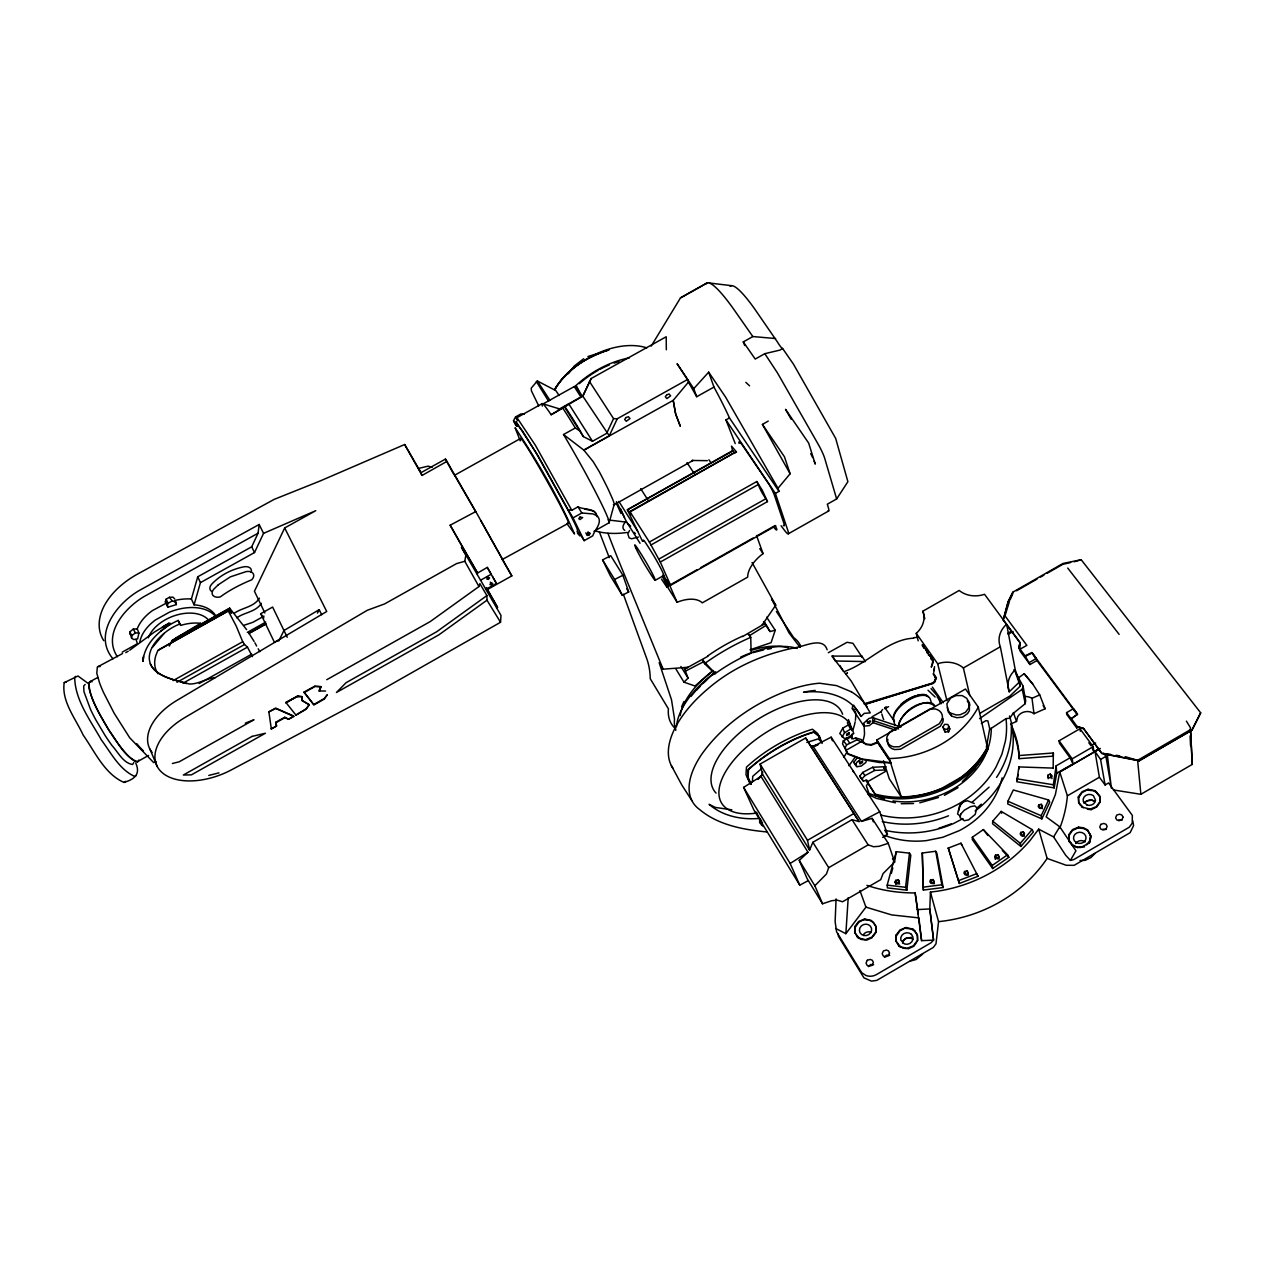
<?xml version="1.0" encoding="UTF-8"?>
<svg xmlns="http://www.w3.org/2000/svg" width="1264" height="1264" viewBox="0 0 1264 1264"><rect width="100%" height="100%" fill="white"/><g stroke="black" fill="none" stroke-linecap="round" stroke-linejoin="round"><path stroke-width="1.5" d="M912.798 929.087L917.301 934.459L917.601 940.795L917.49 935.644L914.883 931.047L912.798 929.087L906.019 927.539L899.936 929.972L896.034 935.123L896.018 941.253L900.442 946.704L908.295 948.774L913.888 946.199L916.669 942.154M865.793 939.579L871.86 937.13L875.762 931.995L875.826 925.896L871.465 920.54L864.766 919.007L858.714 921.424L854.827 926.544L854.701 932.674L859.078 938.014L866.835 940.068L872.397 937.509M1053.165 768.48L1053.339 752.981L1019.116 755.54A99.082 87.311 -14.8 0 0 1010.584 724.067L1016.525 721.444L1017.646 716.783A10.428 9.069 -9.2 0 1 1031.993 712.517L1033.999 713.718L1045.138 708.756L1039.719 694.884L1032.625 683.856L1024.203 673.696L1017.71 678.42M1053.339 752.981L1053.307 756.125L1019.163 758.669A98.355 86.726 -14.7 0 0 1012.401 730.56M1011.279 726.832C1012.006 744.749 1006.397 762.492 996.569 777.376M302.333 700.809L302.033 696.669L296.519 696.906L285.806 702.357L295.934 715.092L306.236 709.199L309.253 704.727L302.333 700.809L302.033 696.669L298.099 695.785L286.012 702.784L298.099 695.785M739.013 443.332L739.045 441.863L741.573 444.027L775.385 493.402L787.899 530.611A17.254 2.228 60.7 0 1 784.628 530.485L781.073 525.761M763.266 826.466L759.648 822.422L759.743 818.377C741.921 820.036 722.85 816.291 709.057 804.315L715.424 807.443L731.856 809.829M923.7 646.109L924.174 648.021L922.53 644.798L925.043 648.795M1053.165 768.101L1018.895 766.916L1016.809 781.768L1054.192 787.899L1056.72 773.157L1056.151 765.842L1070.039 757.8L1072.994 763.993L1056.72 773.157M972.348 837.21L972.285 839.565L992.682 868.558L1008.862 857.292L1007.55 854.796L983.329 829.595L972.348 837.21L992.24 865.461L992.682 868.558M1099.001 749.22L1095.019 751.559L1099.411 777.234L1105.084 784.976L1108.575 782.937L1132.339 815.391L1132.244 823.133L1129.258 827.225L1073.657 859.631L1070.403 860.405L1065.631 855.175L1053.607 836.91L1038.676 829.152L1030.049 840.513A138.629 122.276 -14.7 0 1 937.177 891.246L930.43 892.068L929.814 908.958L933.575 940.132L931.047 942.754L876.489 974.56A11.66 10.807 -20.8 0 1 865.998 975.492L861.685 972.664L836.563 931.758L835.125 921.519L836.089 898.894M863.897 726.152L863.533 723.371L868.953 718.458L872.492 717.557L874.704 718.947L873.377 722.392L869.284 725.615L863.897 726.152L852.331 708.725L852.41 707.097L853.579 705.186L861.068 716.435L864.244 713.37L870.264 712.88L851.13 680.948L831.838 656.095L861.858 656.142L865.445 661.578L835.251 660.993L832.549 655.684M860.026 763.756L860.105 762.224L862.506 761.133L862.443 762.666L860.026 763.756L858.904 761.007M1007.898 801.234L1007.771 804.015L1041.868 818.882L1049.736 802.245L1048.599 799.986L1013.317 789.968L1007.898 801.234L1041.157 815.722L1041.868 818.882M992.714 821.189L992.572 823.765L1020.885 846.469L1033.336 831.965L1032.103 829.595L1001.199 811.393L992.714 821.189L1020.317 843.309L1020.885 846.469M922.641 646.599L922.436 644.83L923.968 647.911M752.364 782.1L752.744 776.317L762.16 768.101M848.207 897.661L845.869 933.669L835.804 928.534M461.534 547.423L465.863 555.101L464.789 561.279L456.541 563.618L384.635 603.908L367.318 610.275L184.655 717.668A58.049 33.78 -22.5 0 0 160.18 770.692A58.049 33.78 -22.5 0 0 231.628 769.76L380.101 690.713L500.544 622.267L500.986 615.394L461.534 547.423L462.466 547.059L477.587 573.034L476.876 573.761M201.087 624.053L200.549 623.326A35.803 22.183 -21.8 0 0 180.784 625.38L178.208 620.434C162.392 627.371 143.922 642.965 143.069 661.293L143.464 656.174M981.37 723.419L985.888 720.67L987.927 720.922L989.696 728.759L986.378 747.245M951.681 716.151L947.589 709.183L946.894 703.7L950.733 697.997L956.026 695.563L962.204 695.595L966.628 698.234L969.409 702.816L969.393 710.589L967.481 713.686L962.741 717.051L956.959 717.747L951.681 716.151L948.284 711.948L947.526 707.208M933.796 672.258L934.538 666.618M930.43 892.068L938.552 921.646L935.992 943.829L933.322 947.415L876.742 980.406L871.481 981.117L863.944 977.862L838.427 936.292L838.143 933.638M1013.965 669.62L1023.066 686.162L1025.689 700.635L1025.246 703.669L1012.891 713.654L1009.873 718.189L1005.986 718.631L991.276 728.348C991.039 776.997 937.351 807.838 893.032 800.902M934.38 668.545L934.175 670.52M143.069 661.293L143.464 657.58M906.857 890.156L905.593 887.281L909.448 853.137L896.255 851.683L887.186 885.148L887.423 887.897L906.857 890.156L910.807 855.143L909.448 853.137M215.97 616.295A41.554 25.975 -21.6 0 0 194.071 604.824L191.401 599.01L197.737 576.795L251.694 546.806L258.077 533.203L259.167 524.481L141.189 589.435C118.216 601.664 91.956 633.959 112.97 658.813M969.409 702.816L968.745 707.824L965.522 712.28L960.198 714.729L956.279 714.982L950.607 713.07M1029.528 662.383L1036.448 658.402L1031.882 652.556L1025.072 655.842L1029.986 664.532L1036.938 660.535L1031.882 652.556L1077.513 714.223L1071.145 718.837L1066.563 712.643L1073.515 708.646L1077.513 714.223L1071.145 718.837M1054.192 787.899L1053.339 784.77L1056.151 765.842M929.561 655.242L930.557 656.458M960.261 816.133L957.559 813.953L960.482 804.52L963.121 801.961L967.434 800.728L974.291 803.541M1017.125 779.951L1018.041 774.5M1068.823 834.603L1069.06 840.544L1072.33 844.715L1076.454 846.833L1081.952 846.88L1089.536 842.772L1090.879 836.136L1087.751 829.958L1083.611 827.825L1078.603 827.13L1072.551 829.563L1068.823 834.603L1069.186 841.524L1072.441 845.411L1076.517 847.228M137.223 628.887L138.914 633.059L137.618 638.889L133.794 639.552L131.661 638.225L129.829 631.874L133.273 629.061L137.223 628.887A41.459 26.023 -21.6 0 1 152.407 610.607L166.2 603.181L168.08 607.147L176.328 604.587L176.281 602.138L172.252 600.953L169.392 597.319L166.121 599.168L165.331 601.822L168.08 607.147M157.984 673.744A29.704 22.641 -36.5 0 1 155.804 655.605L157.826 650.549L160.228 648.859L228.658 610.702L231.596 613.372L229.637 608.142L246.622 629.646M958.349 811.188L959.55 806.069L964.053 800.602M918.217 640.832L916.242 633.343A24.632 20.809 -15.4 0 0 922.91 611.176L959.186 590.462A24.664 20.603 -12.2 0 0 984.545 594.301L1020.095 642.618L1018.831 647.516L1020.19 651.229L1029.986 664.532M1025.246 703.669L1022.26 689.259L1023.066 686.162M876.142 743.264L871.417 745.112L865.824 744.512L861.305 739.582L855.602 737.892L852.979 738.966L851.478 736.722L843.325 740.767L842.519 743.801L848.128 754.26L862.475 759.522L879.475 762.492L891.136 762.808L862.064 759.032L847.907 753.66L845.885 750.421L845.379 747.135L846.69 744.828L856.913 739.882L866.456 744.101L871.259 744.575L877.5 742.047L891.136 762.808M932.721 663.537L931.299 667.202L933.227 659.618L932.943 662.731M891.325 873.456L892.795 868.02M894.738 860.8L896.255 851.683M1009.43 601.459L1004.991 615.852L1026.858 645.383L1019.811 649.317L1020.19 643.044L1003.205 620.024L1008.182 602.154L1012.922 592.121L1062.977 563.475L1081.194 559.731L1200.689 712.833L1191.889 730.15L1139.101 760.802L1101.845 753.565L1083.453 728.38L1076.596 726.468L1076.975 728.317L1066.737 714.429L1066.563 712.643M194.071 604.824L200.439 582.625L197.737 576.795M1089.536 842.772L1090.879 836.136L1087.577 830.527L1083.706 828.536L1077.908 827.983L1072.378 830.527L1068.823 835.836M326.776 679.7L430.266 621.556L478.961 586.543L479.893 583.62L486.893 595.597L486.972 600.195L500.544 622.267M319.555 691.171L320.993 686.684L314.436 686.32L320.993 686.684L318.797 690.966L325.543 691.029M766.648 617.18L775.227 630.262L771.087 642.681L750.01 649.807M812.863 842.282L809.592 850.103L762.508 774.263L760.075 764.104L805.674 737.955L859.046 821.553L852.031 819.688L812.863 842.282L828.694 867.673L826.435 874.009L814.853 885.764L822.564 903.776L831.712 900.711L837.195 900.158L842.567 901.769L880.708 879.665L883.109 873.55L894.643 862.032L888.26 843.309L872.097 818.361L861.416 821.395L813.194 746.455L810.84 746.55L805.674 737.955M167.148 605.867L168.065 603.26L172.252 600.953M757.61 779.003L761.639 775.243L762.824 772.099M88.148 683.445L77.989 675.987L64.211 682.655C61.32 701.362 75.714 718.742 83.124 735C94.832 751.622 104.564 773.963 123.998 782.432C134.853 779.209 140.683 773.947 135.754 763.093M948.632 731.809L949.817 728.917L947.889 724.509L944.619 724.319L942.944 727.069L945.061 731.967L948.632 731.809L947.415 729.344L949.217 726.452M866.914 759.664L865.682 762.619L861.179 766.063L856.945 766.695L855.617 765.21L856.834 762.271L861.384 758.89M1038.834 804.852L1038.171 806.416L1039.419 808.107L1041.884 807.585L1042.547 806.021L1041.299 804.331L1038.834 804.852L1040.383 808.581M1020.822 832.391L1020.159 833.971L1021.328 835.694L1023.872 835.172L1024.535 833.592L1023.303 831.87L1020.822 832.391L1022.45 836.041L1024.33 836.168L1023.303 831.87M133.826 762.555L132.609 764.483C123.145 763.124 118.058 752.064 112.022 745.57A46.547 8.816 58.9 0 1 104.928 735.19L96.001 720.18A46.547 8.816 58.9 0 1 90.439 709.215L83.977 691.771L83.677 686.052L85.13 684.488M994.8 856.771L995.463 855.175L997.944 854.669L999.176 856.407L998.497 858.003L996.016 858.509L994.8 856.771L995.368 859.362M761.402 824.871L762.524 822.264M1010.11 599.894L1012.796 593.669M964.606 871.481L963.911 873.092L965.127 874.83L967.608 874.325L968.287 872.713L967.086 870.975L964.606 871.481L966.454 875.004L968.335 875.13L967.086 870.975M930.541 880.028L929.83 881.672L930.999 883.425L933.464 882.951L934.175 881.308L933.006 879.57L930.541 880.028L932.548 883.552L934.365 883.678L933.006 879.57M1200.689 712.833L1192.063 730.071L1139.101 760.802M895.07 881.924L895.781 880.329L898.293 879.823L899.399 881.561L898.688 883.157L896.239 883.678L895.07 881.924L895.892 884.437M681.612 706.75L683.966 701.488M666.333 349.765L666.207 336.761L591.157 378.521L582.799 396.138L551.136 414.734A68.43 3.982 60.7 0 0 542.351 406.06M589.435 381.428L613.561 418.637L606.673 433.362L592.5 441.278L583.289 436.57L580.397 431.261L575.278 427.975L563.523 434.532L583.842 450.126L609.264 435.827L582.799 396.138L591.157 378.521M855.617 765.21L853.832 762.287L857.45 757.484M609.264 435.827L617.274 418.747L687.49 379.532L677.077 363.7L693.762 388.648L696.717 396.722L713.955 387.068L708.677 372.153L693.762 388.648M169.281 646.062L172.015 640.595L175.949 638.067L229.637 608.142M200.439 582.625L254.506 552.558L263.56 533.345L315.747 510.688L284.684 527.957L254.443 591.252L264.887 612.977M1041.157 815.722L1048.599 799.986M278.728 641.038L283.958 630.515L319.192 609.675L321.704 614.699M982.017 757.657L974.497 769.27L962.346 781.689M317.454 613.119L319.192 609.675M1012.922 592.121L1008.072 601.601L1003.205 620.024M629.535 530.517L627.813 533.866L629.14 537.864L631.621 538.78L638.462 537.074M515.949 425.557L513.516 420.691L515.586 416.915L520.958 413.913L524.212 414.197M157.826 650.549L228.658 610.702M555.67 388.19C566.778 369.072 587.207 356.954 607.779 350.286M582.23 396.327L576.526 386.594L574.219 386.579L543.157 403.88L559.336 408.857L558.593 409.726M867.752 783.443L866.377 785.86L868.889 793.381L884.531 799.148M1070.403 860.405L1075.933 850.814L1059.753 826.782L1046.181 816.892L1055.377 794.614L1059.753 771.972L1100.328 748.446M180.784 625.38L179.693 624.1C163.814 629.725 138.139 653.046 154.556 670.015C164.051 678.499 177.387 680.727 189.3 683.998C198.401 684.345 206.158 678.405 215.133 677.662M842.093 736.975L844.573 732.757L850.767 729.012L852.315 729.012L853.753 733.562L847.544 737.828L844.368 738.539L839.77 733.515L842.756 728.19L848.286 724.983L849.803 725.125L852.315 729.012M978.304 707.113C961.051 739.029 925.011 757.91 889.271 758.542L876.853 739.961L965.491 689.022L978.304 707.113L987.358 747.182A90.028 78.257 -15.3 0 1 960.766 777.407L942.517 787.946A90.028 78.257 -15.3 0 1 901.248 796.873L889.287 778.814L883.504 760.738M680.474 297.909L707.208 282.883L680.474 297.909L651.165 346.146M1053.607 836.91L1059.753 826.782M568.421 373.717L574.33 365.975L583.652 358.755M827.888 510.988A17.222 2.607 60.8 0 0 828.378 507.717L827.32 504.21L836.642 498.948L847.891 481.695L835.678 438.418L793.413 364.079L782.621 348.501A10.396 1.738 61.6 0 1 777.676 342.354L754.924 309.301A79.016 12.672 61.5 0 0 730.086 286.375M1096.71 807.08L1100.201 801.882L1099.854 796.968L1095.019 790.679L1088.114 789.305L1082.11 791.722L1078.429 796.683L1078.761 802.766L1080.641 805.658M1078.445 797.868L1081.937 792.702L1088.114 789.305M752.033 562.496L775.717 605.219L762.034 625.143L765.178 623.373L742.584 636.582M864.939 939.847L861.179 939.421L857.513 937.319L855.001 932.753L854.954 927.65L858.683 922.325L864.766 919.007M901.295 947.415L898.783 946.009L896.255 941.396L896.16 936.245L899.873 930.873L906.019 927.539M873.329 936.166L876.126 932.153L876.063 927.033L873.582 922.483L869.853 920.413L864.228 919.781M304.008 692.135L313.93 704.964L324.216 699.087L327.313 694.742L324.074 698.676L313.725 704.538L304.008 692.135L312.951 687.142M589.261 534.783L590.272 533.376L588.724 532.507L586.512 534.198L587.491 535.383L589.261 534.783L587.965 531.891M1095.019 790.679L1099.743 795.783L1100.028 801.645L1096.33 806.622L1090.295 809.055L1081.573 807.111M1086.692 844.826L1090.405 839.817L1090.311 834.24M75.571 676.366L74.687 677.567C75.129 700.509 90.581 720.527 101.373 739.946C110.979 752.838 119.258 769.302 134.395 776.286L135.817 775.954M761.639 775.243L762.508 774.263L760.991 776.396L807.98 852.236L799.259 860.405L807.175 878.733L822.564 903.776M917.285 940.653L913.382 945.835L907.268 948.284M845.869 933.669L865.951 907.141L859.899 890.535M868.889 793.381L868.115 794.392L876.41 798.358L895.449 802.814M559.13 395.506L555.844 390.623L537.342 380.97L531.228 388.143L531.417 390.845L538.733 405.918M259.42 598.188C253.89 607.178 242.356 607.573 234.535 613.072M295.934 715.092L306.078 708.788L309.253 704.727L301.97 700.367M261.395 603.323C255.834 612.092 244.394 612.234 236.779 617.843M164.099 633.469L152.423 647.373M491.506 584.884L492.739 583.352L491.159 582.925L489.895 584.458L491.506 584.884L490.337 582.104M867.42 781.831L866.835 780.078L863.407 781.12L859.71 776.191L862.759 772.415L872.666 767.264L883.599 766.774L886.064 771.087L867.42 781.831L876.157 795.893C918.391 806.464 967.497 787.867 988.211 748.73L987.848 747.135C967.055 786.224 917.822 805.184 875.557 794.203M1077.908 827.983L1078.603 827.13M488.331 579.386L489.61 577.838L487.999 577.411L486.735 578.959L488.331 579.386L487.161 576.605M691.108 696.306L698.66 687.11L714.966 672.385M775.385 493.402L778.987 491.364L777.976 488.299L790.111 473.779L784.438 456.762L762.429 424.42L768.259 421.07M687.49 379.532L688.438 382.107L673.206 400.356L583.842 450.126L593.195 461.66L599.326 471.788A54.952 3.539 60.8 0 1 608.648 490.211L612.25 498.253A54.952 3.539 60.8 0 1 613.372 504.652M1020.317 843.309L1032.103 829.595M959.55 806.069L963.121 801.961M156.072 761.481L153.671 762.603L129.686 737.749L114.171 713.259L103.537 692.53A55.837 10.049 59 0 1 99.524 682.765L96.807 673.27L97.328 667.044L122.592 653.52M861.764 779.114L864.892 775.654L874.751 770.424L885.685 769.934M90.408 681.422L88.891 683.081C89.744 700.351 100.757 715.361 108.83 730.086C117.299 741.052 123.967 756.931 137.697 761.781M922.704 954.083L916.037 959.518L910.206 961.098M696.369 690.365L700.367 686.178M1094.987 853.484L1091.037 857.498L1085.128 860.357L1080.009 860.484M989.112 787.14L972.253 802.119M904.455 714.381L908.942 710.431M675.798 668.814L683.982 682.165L688.074 678.136L684.061 667.597L663.11 669.177L659.144 662.668L671.516 699.798L674.502 718.947A75.777 39.105 -32.2 0 0 675.766 730.339M884.421 957.275L886.585 955.157L889.714 955.41M542.303 403.564L516.96 417.657L517.466 420.738M758.179 779.114L760.991 776.396L743.611 787.377L753.913 810.082L799.749 885.132L807.965 880.803M1009.225 691.803L1019.463 681.975L1015.261 669.841L1006.65 624.211A25.28 21.504 -9.9 0 0 1000.33 646.757L1009.225 691.803A24.364 20.998 -9.2 0 1 1015.261 669.841M1019.463 681.975L1020.253 686.147L1010.031 695.943L979.632 713.449M160.639 631.336L170.545 623.278M868.384 966.628L870.627 964.495L873.677 964.748M977.151 807.949L981.243 804.157M703.021 683.382L706.702 679.985M868.763 723.261L870.722 721.475L869.932 720.764L867.215 722.929L868.763 723.261L866.835 720.433M175.949 638.067L200.549 623.326M903.128 940.463L905.972 938.188L911.423 937.382M1083.833 803.146L1086.598 800.949L1092.033 800.096L1095.098 801.455M712.185 675.339L715.219 672.938M496.768 607.905L497.542 607.336L486.435 587.634M131.661 638.225L131.661 635.666L135.438 632.916L138.914 633.059M103.774 640.674A70.926 45.03 -21.3 0 1 137.476 574.109L274.241 499.343L320.108 480.984L404.67 444.517L422.081 475.422L446.903 461.407L475.785 511.557L511.825 575.894L487.383 589.53L486.498 588.234M486.972 600.195L438.813 634.891L336.445 692.482L346.067 682.702L436.744 631.716L486.893 595.597M707.856 656.316L684.914 668.988L688.058 667.187L684.061 667.597M162.203 627.513L169.265 623.073L154.398 632.063L129.718 650.202M992.24 865.461L1007.55 854.796M162.345 627.386L165.347 625.317M979.584 718.631L1022.26 689.259M551.136 414.734L564.929 406.787A65.523 4.298 60.8 0 1 580.397 431.261M284.653 717.273L288.476 719.248L293.69 716.356L288.476 719.248L284.653 717.273L275.884 722.202L276.516 725.994L271.318 728.933L276.516 725.994L275.884 722.202M583.289 436.57L564.455 406.771L568.8 403.927L592.5 441.278M264.018 616.137L252.895 622.299L243.889 625.317M799.749 885.132L790.158 863.47L807.98 852.236M882.683 837.432L887.439 834.43L879.744 811.757L831.143 737.165L813.194 746.455L816.702 745.539M123.998 782.432L125.815 781.294M683.982 682.165L694.979 686.004L712.833 670.963L702.642 660.013L704.538 663.616L715.029 673.744A101.91 51.745 -32.2 0 1 751.116 653.204L750.753 637.34L749.678 635.539L766.363 625.174L764.278 621.999M1092.412 748.778L1093.866 751.875L1098.511 749.015M958.033 787.646L944.429 795.309M782.621 348.501L779.951 350.096L764.815 353.683L755.208 359.055L743.279 341.896L752.838 336.556L775.559 338.531M582.451 395.901L580.84 396.864L574.219 386.579M125.768 652.635L128.217 651.213M1113.41 789.953L1140.871 794.298L1192.252 764.404L1190.419 727.716L1186.406 721.128M485.866 589.387L496.436 583.447L487.288 567.41L477.587 573.034L450.158 525.208L475.785 511.557M1095.667 742.948L1090.943 745.681L1088.81 742.805M1072.994 763.993L1072.204 758.827L1093.17 746.676L1079.946 728.728L1059.09 740.783L1059.485 743.279L1070.039 757.8M1105.084 784.976L1100.581 759.459L1105.921 756.362L1103.693 753.186M1059.911 827.825A139.482 123.856 -14.3 0 0 1067.401 795.814L1099.411 777.234M1125.165 756.662L1137.616 760.328L1190.577 729.581M809.592 850.103L807.491 840.307L854.18 813.384M828.694 867.673L868.163 844.858L873.566 846.738L879.065 846.311L888.26 843.309M845.885 750.421L861.858 741.241L864.497 743.422M886.064 771.087L883.978 767.943L886.111 766.727M1016.588 590.762L1037.096 579.038M1040.509 577.079L1043.938 575.12M1047.35 573.161L1062.724 564.36L1070.608 562.543M1007.977 633.169L1011.326 631.257M1008.135 634.338L1013.096 631.494M884.516 708.63L888.576 706.655M872.065 716.799L881.324 711.49M916.242 633.343L937.683 663.742A25.217 21.741 -13.4 0 1 963.389 667.961L1000.33 646.757M593.985 531.322L609.169 522.696L614.083 504.794L693.083 460.444L692.072 460.459L707.319 460.665M671.784 583.968L697.207 569.606M700.588 567.694L753.123 538.006M756.504 536.078L775.148 525.54L776.807 529.047A12.94 1.627 60.7 0 1 774.247 527.783M663.11 575.973C672.875 591.852 661.925 571.865 670.568 585.327L775.78 525.856M788.373 533.771L828.678 510.972M630.262 511.809L735.996 451.864L629.835 511.509L649.38 542.051L756.788 481.537L762.318 490.29L767.453 501.618L660.329 562.053L670.568 585.327M660.329 562.053L650.976 544.974L758.353 484.475L756.788 481.537M658.749 559.162L765.905 498.711L767.453 501.618M655.179 580.334L663.711 575.515M661.483 579.102L666.981 587.239L665.812 583.257L667.25 582.451L664.185 576.305M517.166 426.126L515.981 421.56L538.306 456.241L568.01 509.645L571.802 510.308L578.027 506.817C584.205 510.214 595.613 507.449 597.082 516.676M137.413 761.702L148.552 755.445M584.173 540.66L573.034 517.892L581.803 512.979L593.1 513.958L597.177 515.823C603.276 522.348 594.759 529.474 592.784 535.81L584.173 540.66L579.196 532.492L579.907 535.952L577.49 533.266M502.408 559.415L568.452 523.233M480.541 580.239L491.175 574.267L487.288 567.41M642.523 541.324L627.339 509.803L732.583 450.679L734.858 453.349M271.318 728.933L268.884 711.869L275.599 708.093L293.485 715.93M627.339 509.803L733.152 450.869M293.69 716.356L275.805 708.519L268.884 711.869M276.089 722.629L284.858 717.699M844.952 671.31C868.099 663.173 888.292 639.205 913.635 638.194M247.349 632.379L265.74 622.109M250.43 632.537L265.788 623.958M248.803 633.58L265.977 623.974M173.136 680.601L242.704 641.733L236.194 625.996L228.389 611.191M176.992 682.276L244.521 644.514L247.46 647.136L252.468 656.616M182.932 683.224L247.46 647.136M199.159 683.571L251.71 654.167M279.581 639.442L274.43 642.333L260.7 613.719L272.613 607.052L287.228 637.261M735.221 443.569L725.947 419.901L729.47 417.926L778.987 491.364M304.213 692.561L314.704 686.684M422.081 475.422L420.754 472.815L445.434 459.085L446.903 461.407M122.197 652.161L137.397 643.708L136.054 639.442M558.23 409.647L583.447 395.616M455.182 476.402L454.598 475.248L520.594 438.45M89.712 681.896L97.723 677.441M172.015 640.595L229.542 608.521M258.077 533.203L143.796 596.703C124.425 608.205 102.384 634.228 117.378 656.743M828.331 652.714L847.022 642.302L852.9 643.281L862.222 657.343L861.858 656.142M861.416 821.395L879.744 811.757M963.01 818.598L953.372 823.607A98.845 86.6 -15 0 1 884.705 830.227M686.052 670.836L703.4 661.846M1047.809 775.29L1050.194 774.058L1052.248 776.017L1050.258 777.881L1048.267 777.407L1047.809 775.29L1048.188 778.735M602.58 559.889L614.62 579.481L622.899 575.246L610.749 555.718L602.58 559.889L610.307 575.752L622.267 595.249L628.698 591.947L622.899 575.246M1025.12 656.379L1031.787 653.235M1087.34 809.26L1091.195 809.624L1095.335 807.712M1024.646 696.48A12.956 11.234 -9.4 0 1 1032.009 698.313L1039.719 694.884M587.95 356.495L599.705 352.988M930.92 658.971L930.889 657.691L932.168 659.445L930.968 656.522L932.168 659.445M806.843 742.474L818.108 738.903L822.09 742.126M951.302 823.844L938.678 828.347M927.112 652.429L925.927 649.554L926.97 651.197M938.473 797.521L919.781 802.798M245.295 723.15L254.001 719.769L179.172 761.813L172.41 763.488M948.284 848.081L960.956 843.214L978.036 876.3L959.344 883.457L948.284 848.081L959.344 883.457M959.013 880.455L976.709 873.677L978.036 876.3M929.735 654.752L930.588 656.364M604.287 351.36C585.674 358.281 567.252 369.388 556.523 386.594A49.517 26.449 -25.1 0 0 555.054 389.517M948.521 815.801C927.665 824.112 904.266 826.593 882.304 821.521M752.823 652.682L763.725 649.886M865.082 704.459L932.848 683.16M864.481 704.317L933.085 683.508L935.06 681.723L935.881 678.31L933.18 673.965M864.213 703.795L933.48 682.797L936.419 677.804L933.496 673.428M605.883 350.871L609.09 349.907M64.211 682.655L66.36 682.007M219.004 772.857L208.781 775.432M927.492 695.816A20.919 9.338 -33.8 0 0 921.93 694.426L913.682 696.417A20.919 9.338 -33.8 0 0 900.742 704.538M818.44 744.591L810.84 746.55L859.046 821.553M989.696 728.759L991.276 728.348M763.582 621.698L770.013 631.526L775.227 630.262M1074.179 561.785L1081.194 559.731M918.027 695.01L920.05 694.615M767.485 649.206L771.261 648.527M1079.551 847.591L1084.607 846.833M922.293 853.01L935.708 851.257L936.861 853.153L943.165 887.533L923.352 890.061L922.293 853.01L923.352 890.061M923.083 887.17L941.838 884.768L943.165 887.533M913.54 803.541L901.2 803.73M913.619 637.672L917.522 637.372M626.739 522.174L608.031 519.931M98.134 666.46L100.109 666.586M169.392 597.319L172.884 597.114L174.716 598.852M917.222 909.59L929.814 908.958L933.575 940.132L921.598 940.653L915.152 892.953C898.815 892.953 882.414 890.725 866.946 885.353M613.561 418.637L617.274 418.747M584.742 509.044L593.78 511.067L596.229 513.832M767.359 831.981C743.975 829.832 718.347 825.218 699.766 809.639A99.208 48.538 -32.2 0 1 701.741 754.26C723.198 724.098 755.256 702.342 789.81 689.812A94.642 46.294 -32.2 0 1 819.546 683.208L836.531 685.609L851.241 691.74M1118.687 820.052L1121.8 820.241M1102.84 829.231L1106.032 829.437M899.731 883.931L897.882 883.789L895.781 880.329M942.944 727.069L944.129 729.059L947.415 729.344M1087.435 790.174L1093.186 790.695L1097.089 792.639M855.128 709.894L852.331 708.725M905.451 928.313L911.139 928.945L914.883 931.047M887.186 885.148L905.593 887.281M902.559 948.126L906.383 948.553M709.309 283.01L731.619 285.68M1110.803 754.466L1107.217 753.913L1111.404 788.23L1105.921 756.362M1116.191 755.287L1119.778 755.84M1016.888 778.814L1053.339 784.77M1083.532 728.791L1076.596 726.468L1083.453 728.38L1101.797 753.202L1139.275 760.707M635.397 533.598L634.18 532.365M432.114 467.317L428.117 466.147L418.542 468.407L421.244 473.194M186.503 683.571C173.658 679.052 156.926 677.393 150.195 663.853M872.508 720.354L898.562 728.996M872.034 717.431L900.979 727.069M895.892 730.276L873.44 722.803L872.65 719.943M938.552 921.646A138.108 122.829 -14.3 0 0 1047.129 858.43L1066.263 865.287L1074.179 865.319L1130.142 832.676L1133.603 825.582L1132.765 820.81M865.951 907.141L891.61 914.899L918.896 917.901L921.598 940.653M898.783 946.009L900.442 946.704M857.513 937.319L859.078 938.014M1094.482 801.502L1092.317 800.396A6.194 5.498 -4.6 0 0 1084.749 802.956M759.648 822.422L761.955 823.701M885.938 707.255L886.696 707.682L885.827 707.097M129.908 634.149L132.341 635.571M1090.295 809.055L1091.195 809.624M516.96 417.657L535.272 445.102L571.802 510.308M1076.454 846.833L1077.876 847.844M930.999 688.596L938.33 697.001L941.095 703.764M630.641 526.156L627.687 523.612L640.042 543.267M627.276 523.328L616.469 501.634M927.997 690.223L935.123 697.001M745.839 382.344L749.568 385.836M577.032 531.654L577.996 532.555L576.984 528.494A61.604 2.67 60.6 0 0 567.599 509.376L535.62 452.085L522.553 431.071L517.703 425.052L517.75 426M859.71 776.191L863.407 781.12M987.927 835.52L983.329 829.595M1002.32 850.498L1008.862 857.292M1083.39 807.649L1078.65 802.577L1078.429 796.683M925.817 649.269C929.561 655.036 926.228 648.495 927.223 653.125M667.297 585.264L668.435 586.512L667.25 582.451M749.678 635.539L748.304 634.054L749.678 635.681M843.325 740.767L846.69 744.828M1024.203 673.696L1032.814 684.14M454.598 475.248L476.038 512.283M948.363 727.084L949.817 728.917M853.832 762.287L856.945 766.695M1067.732 568.073L1119.13 634.37M260.7 613.719L263.892 617.875M1192.252 764.404L1190.514 729.676M800.096 647.358L789.02 632.901L771.514 598.883L775.717 605.219M1025.072 655.842L1018.831 647.516L1020.095 642.618M1036.938 660.535L1077.244 714.634M1059.09 740.783L1072.204 758.827M1071.272 718.505L1077.639 727.306M759.743 818.377L761.592 820.968M839.896 665.575L843.357 671.231M884.737 707.524L894.517 721.349A20.919 9.891 -34.1 0 1 904.977 701.599A20.919 9.891 -34.1 0 1 928.503 697.033M1100.581 759.459L1095.019 751.559L1059.753 771.972L1067.385 795.814M736.58 452.07L731.493 446.097L732.583 450.679M752.838 336.556L734.716 310.66A93.046 14.078 61.4 0 0 705.833 284.052M764.815 353.683L777.534 373.038L818.14 444.17A17.838 2.86 61 0 1 824.823 458.706L836.642 498.948M930.746 657.628L932.706 661.151M930.968 656.522L930.272 655.732L930.541 656.632M932.374 687.11L943.276 702.752M765.905 498.711L764.151 496.136A9.132 1.169 60.8 0 1 759.095 486.608L758.353 484.475M922.846 645.714L922.436 644.814M708.677 372.153L725.662 397.228L777.976 488.299M725.947 419.901L769.191 484.523A12.988 1.706 60.9 0 1 774.5 495.488L783.901 523.359A12.719 1.643 60.8 0 1 783.348 525.413M708.914 459.764L711.111 463.003M759.759 548.702L763.061 553.616A30.383 16.748 -34 0 0 747.672 577.127L702.263 602.849A30.447 16.89 -32 0 0 677.109 602.264L664.753 582.593M877.706 742.647L888.987 759.569M687 462.656L694.615 474.126M776.396 611.507L793.618 637.562A75.508 39.326 -32.2 0 1 800.554 645.746M248.376 632.332L254.127 641.496M855.602 737.892L856.913 739.882M872.666 767.264L874.751 770.424M862.759 772.415L864.892 775.654M691.914 800.649L681.896 785.149L671.342 765.573M420.754 472.815L421.339 473.7M865.887 780.22L876.157 795.893M585.817 532.839L587.491 535.383M537.342 380.97L549.998 400.388M885.306 831.159L887.439 834.43M242.704 641.733L244.521 644.514M846.564 738.287L849.44 742.758M511.825 575.894L501.998 559.051M892.51 858.746L894.643 862.032M566.904 523.612L574.52 533.993C558.325 496.973 537.548 461.407 515.096 427.753L520.215 440.852M640.674 488.662L648.1 500.26M852.031 819.688L868.163 844.858M967.276 701.03L969.883 705.138M852.647 770.487L853.832 772.351M1043.1 705.517L1045.138 708.756M627.766 510.087L631.052 514.717L629.835 511.509M618.839 501.381L637.641 531.196M165.331 601.822L166.2 603.181M712.959 670.441L715.029 673.744M536.331 381.491L548.608 401.257M760.075 764.104L807.491 840.307M626.691 588.708L628.698 591.947M848.286 724.983L850.767 729.012M680.885 666.46L688.074 678.136M799.259 860.405L814.853 885.764M578.027 506.817L581.803 512.979M404.67 444.517L420.375 471.583M743.611 787.377L790.158 863.47M568.01 509.645L573.034 517.892M513.516 420.691L516.944 426.3M478.961 586.543L464.789 561.279M756.014 811.994L758.811 816.781M486.814 588.882L497.542 607.336M766.363 625.174L770.013 631.526M790.111 473.779L762.429 424.42M791.264 419.395L785.529 409.331L808.676 443.111L815.233 464.109A17.854 2.765 61 0 0 814.174 461.123M515.586 416.915L517.229 419.774M492.549 576.621L496.436 583.447M688.438 382.107L696.717 396.722M480.604 520.278L502.835 560.047M133.273 629.061L135.438 632.916M450.158 525.208L462.466 547.059M258.204 648.795L259.815 651.655M453.918 474.616L445.434 459.085M649.38 542.051L650.976 544.974M926.164 649.649L926.907 651.45M254.949 642.855L256.639 646.015M713.955 387.068L718.236 395.063A69.33 8.816 61.2 0 1 729.47 417.926M486.782 588.36L487.383 589.53M284.684 527.957L326.728 611.492L177.055 700.303A57.717 33.986 -22.3 0 0 152.091 752.428M960.956 843.214L961.872 845.063M662.336 576.337L665.812 583.257M259.167 524.481L263.56 533.345M251.694 546.806L254.506 552.558M129.829 631.874L131.661 635.666M614.62 579.481L622.267 595.249M995.463 855.175L997.201 858.762L999.081 858.888L997.944 854.669M166.121 599.168L168.065 603.26M940.606 703.116L939.026 699.624A36.909 32.074 -15.4 0 0 937.177 696.938M616.216 502.946L621.035 513.579M620.45 508.586L624.495 517.513M175.111 601.901L176.328 604.587M749.994 783.617L745.997 774.674L746.455 767.185C764.673 750.247 788.657 736.533 812.436 729.217L817.745 733.547L820.478 740.941M751.179 784.217L748.051 777.202L748.509 769.602C766.758 753.075 790.284 739.156 813.842 732.219L819.072 736.485L820.399 740.104M750.769 784.391L747.577 777.249L747.988 769.681C766.426 752.902 790.3 738.824 814.158 731.793L819.388 736.075L822.106 743.469M576.526 386.594L579.354 392.993M930.857 656.569L932.042 659.492M667.866 581.266L677.109 602.264M934.949 677.077L935.486 678.341A11.439 8.295 19.4 0 1 934.064 682.481M149.942 749.157L157.257 766.505M827.13 649.791C823.291 636.993 805.847 645.651 797.252 647.31C764.846 653.456 733.531 666.807 708.298 688.469A97.881 49.486 -32.2 0 0 673.048 768.433M1050.194 774.058L1052.011 778.592M178.208 620.434L179.693 624.1M842.756 728.19L844.573 732.757M743.279 341.896L744.717 345.546M599.405 531.986L609.264 557.645M623.357 594.285L646.963 659.255A187.862 103.127 -27.8 0 1 650.233 678.689L668.419 708.851A75.508 39.326 -32.2 0 0 675.829 728.98M663.11 669.177L624.843 575.705A448.736 57.386 62 0 1 607.952 533.313M756.536 535.525L763.061 553.616M831.143 737.165L832.439 740.799M1013.365 712.58L1016.525 721.444M898.293 879.823L899.257 882.556M872.097 818.361L873.298 821.821M1016.051 674.044L1020.253 686.147M883.599 766.774L883.978 767.943M944.129 729.059L945.061 731.967M931.457 702.958L930.257 699.229A21.314 10.065 -34.1 0 0 909.148 699.845A21.314 10.065 -34.1 0 0 893.648 720.259L894.991 725.741M876.853 739.961L877.5 742.047M901.248 796.873L889.271 758.542M881.83 714.018L883.331 718.9A4.44 2.117 -33.8 0 0 883.773 719.485M923.573 646.141L923.858 647.073M928.313 653.235L927.934 652.382L928.566 655.416M930.178 655.574L930.446 656.537M1038.676 829.152L1047.129 858.43M926.638 650.518L926.97 651.703M864.086 724.319L864.529 734.052A89.175 43.039 -32.2 0 1 863.154 740.135M922.91 611.176L924.821 618.76M849.803 725.125L850.64 728.491M937.683 663.742L946.941 700.667M1001.199 811.393L1001.641 813.289M963.389 667.961L969.788 695.674M1041.299 804.331L1042.263 808.707M935.708 851.257L941.838 884.768M915.152 892.953L918.312 914.062M1079.946 728.728L1080.293 731.24M1093.17 746.676L1093.866 751.875M1069.06 840.544L1069.186 841.524M1032.009 698.313L1033.999 713.718M854.827 926.544L854.954 927.65M896.034 935.123L896.16 936.245M1137.616 760.328L1140.871 794.298M1190.088 735.948L1190.562 745.728M1018.895 766.916L1018.942 769.049M1019.116 755.54L1019.163 758.669M881.324 712.406A4.456 2.133 -33.8 0 1 882.667 709.483M904.819 714.46A21.03 9.701 -33.4 0 0 898.641 726.942C899.415 712.691 922.515 696.085 934.617 705.96L934.317 705.312A21.014 9.859 -36 0 0 931.173 702.926L927.444 702.5A21.046 9.369 -33.8 0 0 909.037 710.494M848.413 719.579A21.251 2.338 60.1 0 1 850.467 725.615M847.37 722.739A21.251 2.307 60.1 0 1 847.717 723.624M148.315 637.83A33.654 21.014 -21.7 0 1 176.565 615.062A33.654 21.014 -21.7 0 1 208.702 620.276M143.464 750.895A46.499 8.374 59 0 1 136.654 743.58M138.835 760.027A46.531 8.69 58.9 0 1 105.986 725.394A46.531 8.69 58.9 0 1 92.082 681.786M174.511 600.558A41.459 26.023 -21.6 0 1 191.401 599.01M251.157 572.355A8.564 5.498 -23.3 0 0 243.794 566.825C231.691 569.242 220.141 575.167 211.673 584.221A8.595 5.498 -22.6 0 0 211.609 591.41M139.893 641.749A41.586 25.959 -21.7 0 1 155.346 620.024L169.566 612.108A41.586 25.959 -21.7 0 1 215.528 616.469M520.91 439.761A48.711 2.022 60.6 0 1 545.59 478.519A48.711 2.022 60.6 0 1 567.757 522.759M579.26 383.687A69.046 44.066 -33.5 0 1 598.156 370.32M599.705 369.467A69.046 44.066 -33.5 0 1 609.28 364.964M614.114 363.131A69.046 44.066 -33.5 0 1 618.981 361.583M554.39 389.675A68.698 44.272 -33.5 0 1 646.773 347.853M680.158 715.598A70.057 36.135 -32.2 0 1 711.158 672.053M751.322 650.36A70.057 36.135 -32.2 0 1 788.388 647.863M707.603 656.016A127.68 78.716 -33.1 0 1 742.521 636.187M704.538 663.616A128.328 65.159 -32.2 0 1 750.753 637.34M756.931 813.021A75.287 36.372 -32.2 0 1 721.27 780.725A75.287 36.372 -32.2 0 1 791.706 719.548A75.287 36.372 -32.2 0 1 851.841 730.608M852.062 734.068A75.287 36.372 -32.2 0 1 851.604 738.824M846.501 752.728A75.287 36.372 -32.2 0 1 843.91 757.12M716.056 793.097A74.971 36.672 -32.2 0 1 758.495 718.947A74.971 36.672 -32.2 0 1 842.614 714.271M855.428 711.521A88.764 43.434 -32.2 0 1 855.38 720.29M855.143 721.776A88.764 43.434 -32.2 0 1 852.979 729.676M815.185 690.428A88.78 43.434 -32.2 0 0 803.572 692.23C818.156 690.665 833.497 692.53 846.185 700.288A92.92 61.114 -33.5 0 1 861.068 716.435M851.241 691.74A103.127 67.861 -33.5 0 1 866.993 706.781M855.27 756.757A89.175 43.039 -32.2 0 1 848.871 765.715M887.865 739.266A9.922 8.674 -15.9 0 0 894.77 749.568L900.489 749.22L940.353 726.263L942.865 721.902A9.922 8.643 -14 0 0 943.086 718.505M1005.986 718.631A95.622 83.487 -15.2 0 1 1005.37 741.178L1001.91 754.181L995.969 767.122A95.622 83.487 -15.2 0 1 880.961 815.09M1009.478 715.961A98.845 86.6 -15 0 1 975.113 811.014M676.493 726.911A77.641 39.848 -32.2 0 1 715.724 671.879M740.578 657.169A77.641 39.848 -32.2 0 1 797.236 648.416M810.698 453.634A17.854 2.765 61 0 1 812.626 457.552M627.228 532.444A92.888 56.959 -33.3 0 1 595.202 530.912M624.764 530.39A9.259 5.53 -32.3 0 1 625.174 522.269M563.523 434.532A68.43 3.982 60.7 0 1 596.908 494.635A68.43 3.982 60.7 0 1 608.679 522.98M662.984 574.915A16.211 1.106 60.6 0 0 662.146 571.123A16.211 1.106 60.6 0 0 654.294 556.618A48.68 3.302 60.6 0 0 645.383 542.493A16.179 1.106 60.6 0 0 643.392 540.992M562.812 408.225A68.398 4.392 60.8 0 1 575.278 427.975M574.535 386.895A74.781 47.653 -33.4 0 1 629.409 357.854M1002.115 777.834A83.155 73.312 -14.7 0 1 959.234 830.669L942.802 837.274L926.528 840.592A83.155 73.312 -14.7 0 1 884.847 835.441M863.391 934.681A6.13 5.641 -20.3 0 1 870.943 932.137M1075.696 843.467A6.209 5.577 -4.3 0 1 1085.207 841.919M902.543 943.134A6.194 5.735 -16.9 0 1 912.908 939.231M849.187 732.804L849.124 734.416L846.596 735.522L846.722 733.91L849.187 732.804M960.751 814.048L960.071 817.618L964.353 820.715L968.556 819.909L975.176 814.458L976.882 807.791L974.781 805.863L970.436 806.701L964.337 810.224L960.751 814.048M1123.017 817.144L1121.958 819.783L1118.956 820.715L1116.728 819.862L1115.622 817.792L1116.712 815.075L1119.683 814.206L1121.926 815.059L1123.017 817.144M1100.833 824.381L1099.759 827.019L1100.865 829.105L1103.077 829.974L1106.047 829.105L1107.153 826.387L1106.063 824.302L1103.82 823.433L1100.833 824.381M889.508 953.119L888.308 955.868L885.306 956.801L883.173 955.868L882.193 953.688L883.394 950.955L886.396 950.022L888.529 950.939L889.508 953.119M867.309 960.261L866.061 963.073L867.009 965.269L869.158 966.202L872.128 965.333L873.377 962.52L872.397 960.34L870.28 959.408L867.309 960.261M942.154 719.153L939.31 723.719L899.352 746.708L893.948 746.882A9.938 8.69 -16 0 1 887.028 736.564L889.903 731.982L929.688 709.151L935.076 708.946A9.938 8.658 -14 0 1 942.154 719.153M626.028 417.562L624.653 419.474L626.296 421.291L630.009 418.526L628.366 416.709L626.028 417.562M666.728 394.826L665.322 396.738L666.902 398.602L670.615 395.837L669.051 393.989L666.728 394.826M579.971 517.055L578.77 518.698L579.986 519.551L582.641 517.561L579.971 517.055M218.356 584.726L213.932 589.04A8.611 5.483 -22.7 0 0 212.889 595.344A8.611 5.483 -22.7 0 0 220.236 596.94C229.922 589.798 240.745 584.331 251.805 579.749A8.579 5.498 -23.3 0 0 253.1 573.461A8.579 5.498 -23.3 0 0 246.101 571.612L230.396 576.842L218.356 584.726M845.695 674.107L847.386 673.064L845.695 674.107M252.026 736.406L183.343 775.022L191.433 774.848L265.393 733.246L252.026 736.406M1087.103 805.073L1083.343 801.502A6.225 5.514 -4.8 0 1 1093.407 795.656L1095.509 800.191A6.225 5.514 -4.8 0 1 1087.103 805.073M911.439 934.317L909.29 933.101A6.225 5.751 -17 0 0 900.853 940.147L904.439 943.955A6.225 5.751 -17 0 0 912.877 936.893L911.439 934.317M680.269 426.158L675.513 413.391L673.206 400.356L675.75 414.418L680.269 426.158M927.018 651.576L926.733 650.676L927.018 651.608M635.745 547.865A16.179 1.027 60.6 0 0 646.599 567.599A50.039 3.239 60.6 0 0 651.086 574.772A16.211 1.043 60.6 0 0 654.768 578.628A16.211 1.043 60.6 0 0 645.683 561.469A48.696 3.081 60.5 0 0 638.794 550.346A16.179 1.027 60.6 0 0 635.745 547.865M863.77 935.486A6.178 5.688 -20.4 0 0 871.481 928.282A6.178 5.688 -20.4 0 0 861.321 925.943A6.178 5.688 -20.4 0 0 863.77 935.486M1076.233 842.551A6.257 5.609 -4.6 0 0 1086.029 838.206A6.257 5.609 -4.6 0 0 1077.086 832.834A6.257 5.609 -4.6 0 0 1076.233 842.551"/></g></svg>
